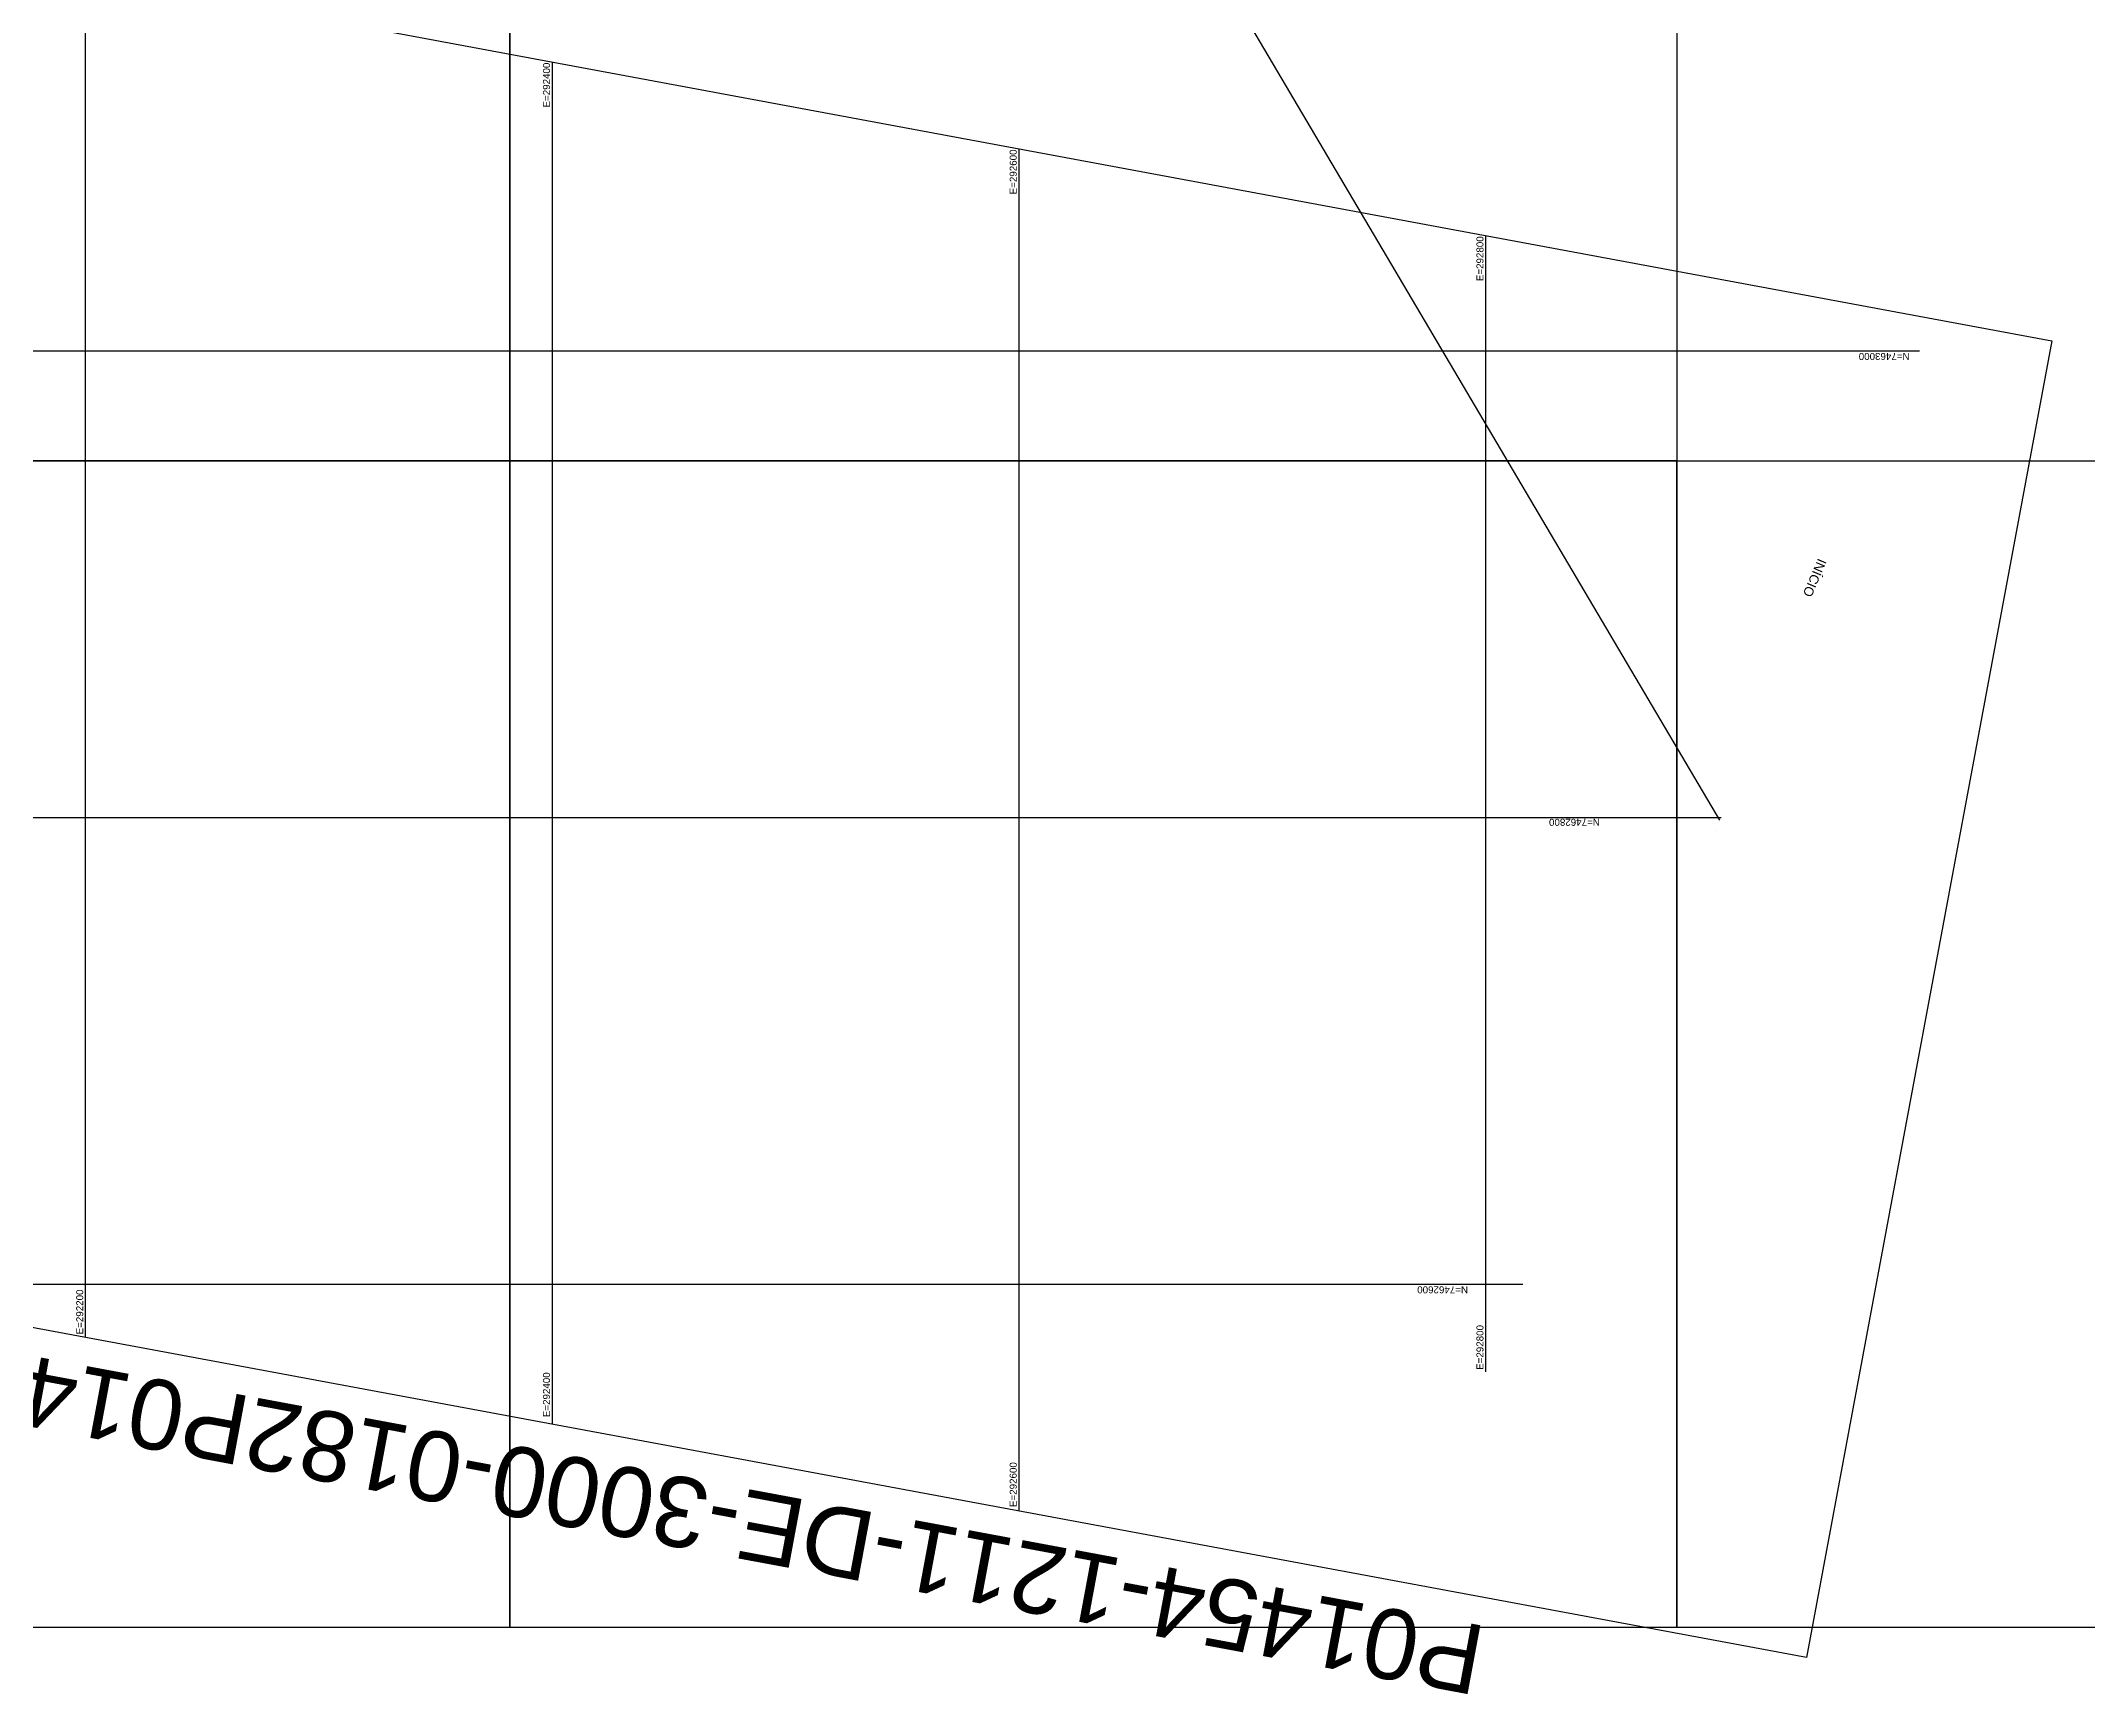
# Model space of a CAD drawing. Header units: metres. Extents: x 286076 to 340267, y 7379330 to 7467005.
# Drawn here: x 292181 to 293058, y 7462424 to 7463133 of the extents above; entities that cross this region are included whole.
import ezdxf
from ezdxf.enums import TextEntityAlignment as Align

# ---------------------------------------------------------------- set-up
doc = ezdxf.new("R2010")
doc.units = ezdxf.units.M
doc.header["$LTSCALE"] = 10
for name, color, linetype in [('A-IMAGENS', 255, 'Continuous'), ('F-MALHA', 8, 'Continuous'), ('f-malha-txt', 8, 'Continuous')]:
    doc.layers.add(name, color=color, linetype=linetype)
doc.layers.add('A-VIEWPORTS', color=2, linetype='Continuous', plot=False)
for name, color, linetype, lineweight in [('C-ROAD-STAN', 11, 'Continuous', 0), ('U-HZ-EIXO CARGA', 170, 'CARGA_LINE', 30), ('U-HZ-EIXO TIC', 40, 'TIC_LINE', 30)]:
    doc.layers.add(name, color=color, linetype=linetype, lineweight=lineweight)
doc.styles.add('Arial', font='arial.ttf')
doc.styles.add('R60', font='arial.ttf', dxfattribs={"height": 1.5})
doc.styles.get("Standard").update_dxf_attribs({"font": 'arial.ttf'})
doc.linetypes.add('CARGA_LINE', pattern='A,3.5,-0.25,["CARGA",Standard,S=0.175,R=0,X=-0.05,Y=-0.1],-0.95', length=4.7)
doc.linetypes.add('TIC_LINE', pattern='A,3.5,-0.25,["TIC",Standard,S=0.175,R=0,X=-0.05,Y=-0.1],-0.5', length=4.25)
picture_1 = doc.add_image_def('image21.jpg', size_in_pixel=(5000, 5000))
picture_2 = doc.add_image_def('image22.jpg', size_in_pixel=(5000, 5000))
picture_3 = doc.add_image_def('image23.jpg', size_in_pixel=(5000, 5000))
picture_4 = doc.add_image_def('image26.jpg', size_in_pixel=(5000, 5000))
picture_5 = doc.add_image_def('image28.jpg', size_in_pixel=(5000, 5000))

# ---------------------------------------------------------------- blocks, each defined once
blk = doc.blocks.new('AeccTickTriangle')
at = {"color": 0, "linetype": 'ByBlock', "lineweight": -2}
blk.add_lwpolyline([(0, 1), (-1, 0), (1, 0)], close=True, dxfattribs=at)
at = {"color": 0, "linetype": 'ByBlock', "lineweight": -2, "const_width": 0.0625}
blk.add_lwpolyline([(0, 0, 1), (0, 0, 1)], format="xyb", close=True, dxfattribs=at)

msp = doc.modelspace()

# ---------------------------------------------------------------- linework, layer by layer
at = {"layer": 'A-VIEWPORTS', "color": 2, "linetype": 'Continuous', "lineweight": -3}
msp.add_lwpolyline([(292937.59, 7462439.94), (291610.86, 7462686.77), (291715.85, 7463251.09), (293042.58, 7463004.26)], close=True, dxfattribs=at)
at = {"layer": 'F-MALHA'}
for p, q in [((292200, 7463161.02), (292200, 7462577.17)), ((292400, 7463123.81), (292400, 7462539.96)), ((292600, 7463086.6), (292600, 7462502.75)), ((292800, 7463049.39), (292800, 7462562.37)), ((291758.26, 7463000), (292985.87, 7463000)), ((291631.92, 7462800), (292900.92, 7462800)), ((292077.27, 7462600), (292815.98, 7462600))]:
    msp.add_line(p, q, dxfattribs=at)
msp.add_lwpolyline([(292900.44, 7462798.86), (291503.91, 7465163.33), (290568.99, 7463525.42)], dxfattribs=at)
at = {"layer": 'U-HZ-EIXO CARGA', "color": 170, "linetype": 'CARGA_LINE', "lineweight": 30, "flags": 128}
msp.add_lwpolyline([(292898.48, 7462794.26), (292898.48, 7462794.26)], dxfattribs=at)

# ---------------------------------------------------------------- block references
at = {"layer": 'C-ROAD-STAN', "color": 11, "linetype": 'Continuous', "lineweight": -3, "xscale": 0.02999999999999999, "yscale": 0.02999999999999999, "zscale": 0.02999999999999999}
msp.add_blockref('AeccTickTriangle', (292897.82, 7462799.97), dxfattribs=at)

# ---------------------------------------------------------------- texts
at = {"layer": 'A-VIEWPORTS', "color": 2, "linetype": 'Continuous', "lineweight": -3, "insert": (292272.12, 7462552.05), "char_height": 30, "attachment_point": 8, "rotation": 169.46091, "style": 'Arial'}
msp.add_mtext('P01454-1211-DE-3000-0182P01454-1211-DE-3000-0183', dxfattribs=at)
at = {"layer": 'f-malha-txt', "style": 'R60'}
for s, p in [('E=292400', (292400, 7463123.51)), ('E=292600', (292600, 7463086.3)), ('E=292800', (292800, 7463049.09))]:
    msp.add_text(s, height=3, rotation=90, dxfattribs=at).set_placement(p, align=Align.BOTTOM_RIGHT)
for s, rotation, p in [('N=7463000', 180, (292981.69, 7463000)), ('N=7462800', 180, (292848.97, 7462800.34)), ('E=292200', 90, (292200, 7462578.5)), ('N=7462600', 180, (292792.5, 7462600)), ('E=292800', 90, (292800, 7462563.28)), ('E=292400', 90, (292400, 7462543)), ('E=292600', 90, (292600, 7462504.5))]:
    msp.add_text(s, height=3, rotation=rotation, dxfattribs=at).set_placement(p, align=Align.BOTTOM_LEFT)
at = {"layer": 'U-HZ-EIXO TIC', "color": 40, "linetype": 'Continuous', "lineweight": 30, "insert": (292935.79, 7462895.66), "char_height": 4, "attachment_point": 9, "rotation": 246.93583, "style": 'Arial'}
msp.add_mtext('{\\C3;INÍCIO}', dxfattribs=at)

# ---------------------------------------------------------------- pictures from other files: only their frames are drawn
at = {"layer": 'A-IMAGENS', "transparency": 33554687}
image = msp.add_image(picture_1, insert=(291881.9, 7462952.84), size_in_units=(500, 500), dxfattribs=dict(at, brightness=90))
image.dxf.flags = 6
image = msp.add_image(picture_4, insert=(292381.9, 7462952.84), size_in_units=(500, 500), dxfattribs=dict(at, brightness=90))
image.dxf.flags = 6
image = msp.add_image(picture_2, insert=(291881.9, 7462452.84), size_in_units=(500, 500), dxfattribs=dict(at, brightness=90))
image.dxf.flags = 6
image = msp.add_image(picture_3, insert=(292381.9, 7462452.84), size_in_units=(500, 500), dxfattribs=dict(at, brightness=90))
image.dxf.flags = 6
image = msp.add_image(picture_5, insert=(292881.9, 7462452.84), size_in_units=(500, 500), dxfattribs=at)
image.dxf.flags = 6

doc.saveas('drawing.dxf')
